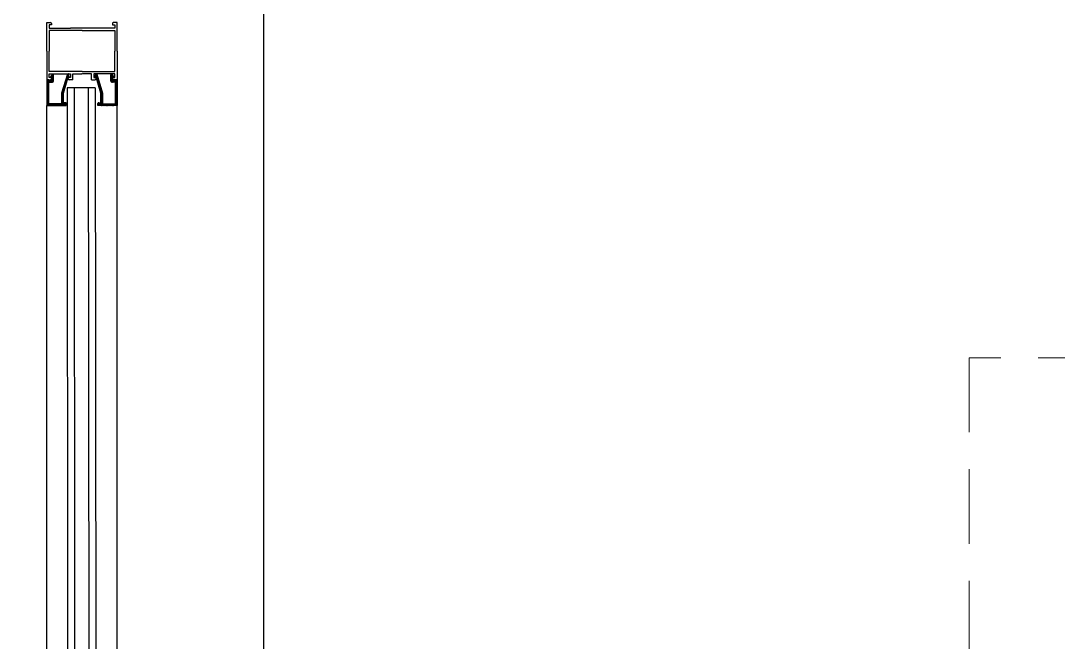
# Model space of a CAD drawing. Header units: millimetres. Extents: x 106699 to 122058, y 158555 to 162844.
# Drawn here: x 119455.1 to 119543.6, y 159955.3 to 160008.4 of the extents above; entities that cross this region are included whole.
import ezdxf

# ---------------------------------------------------------------- set-up
doc = ezdxf.new("R2010")
doc.units = ezdxf.units.MM
doc.linetypes.add('1+1 TİP C$0$1+1 TİP C$0$A BLOK 2+1 TİP A$0$A BLOK 2+1 TİP A$0$A Blok TİP-6 (2+1)$0$HIDDEN', pattern=[9.525, 6.35, -3.175])
for name, color, linetype in [('300_Z4_FCD_F03$0$0-LNS-VL8', 252, 'Continuous'), ('300_Z4_FCD_F03$0$3-EXT-PRF', 231, 'Continuous'), ('300_Z4_FCD_F03$0$3-OPN-GLS', 4, 'Continuous')]:
    doc.layers.add(name, color=color, linetype=linetype)
doc.layers.add('300_Z4_STR_F03$0$AUDIT_D_220920114151-103', color=251, linetype='Continuous', lineweight=5)
doc.layers.add('no3_kutu profil gorunus', color=8, linetype='Continuous', lineweight=0)
doc.layers.add('area', color=200, linetype='Continuous', plot=False)

# ---------------------------------------------------------------- blocks, each defined once
blk = doc.blocks.new('ÇEÇEVE')
at = {"layer": '300_Z4_FCD_F03$0$0-LNS-VL8'}
for p, q in [((104102.88, 177893.89), (104198.956, 177893.89)), ((104102.88, 177887.89), (104198.956, 177887.89))]:
    blk.add_line(p, q, dxfattribs=at)
at = {"layer": '300_Z4_FCD_F03$0$3-EXT-PRF'}
for p, q in [((104198.943, 177893.594), (104199.239, 177893.89)), ((104198.943, 177893.612), (104199.221, 177893.89)), ((104198.943, 177893.63), (104199.203, 177893.89)), ((104198.943, 177893.647), (104199.186, 177893.89)), ((104198.943, 177893.665), (104199.168, 177893.89)), ((104198.943, 177893.683), (104199.15, 177893.89)), ((104198.943, 177893.7), (104199.133, 177893.89)), ((104198.943, 177893.718), (104199.115, 177893.89)), ((104198.943, 177893.736), (104199.097, 177893.89)), ((104198.943, 177893.753), (104199.08, 177893.89)), ((104198.943, 177893.771), (104199.062, 177893.89)), ((104198.943, 177893.789), (104199.044, 177893.89)), ((104198.943, 177893.806), (104199.027, 177893.89)), ((104198.943, 177893.824), (104199.009, 177893.89)), ((104198.943, 177893.842), (104198.991, 177893.89)), ((104198.943, 177893.859), (104198.974, 177893.89)), ((104198.943, 177893.877), (104198.956, 177893.89)), ((104201.143, 177893.89), (104198.943, 177893.89)), ((104198.943, 177893.89), (104198.943, 177892.24)), ((104199.106, 177893.74), (104199.256, 177893.89)), ((104199.124, 177893.74), (104199.274, 177893.89)), ((104199.142, 177893.74), (104199.292, 177893.89)), ((104199.159, 177893.74), (104199.309, 177893.89)), ((104199.177, 177893.74), (104199.327, 177893.89)), ((104199.195, 177893.74), (104199.345, 177893.89)), ((104199.213, 177893.74), (104199.363, 177893.89)), ((104199.23, 177893.74), (104199.38, 177893.89)), ((104199.248, 177893.74), (104199.398, 177893.89)), ((104199.266, 177893.74), (104199.416, 177893.89)), ((104199.283, 177893.74), (104199.433, 177893.89)), ((104199.301, 177893.74), (104199.451, 177893.89)), ((104199.319, 177893.74), (104199.469, 177893.89)), ((104199.336, 177893.74), (104199.486, 177893.89)), ((104199.354, 177893.74), (104199.504, 177893.89)), ((104199.372, 177893.74), (104199.522, 177893.89)), ((104199.389, 177893.74), (104199.539, 177893.89)), ((104199.407, 177893.74), (104199.557, 177893.89)), ((104199.425, 177893.74), (104199.575, 177893.89)), ((104199.442, 177893.74), (104199.592, 177893.89)), ((104199.46, 177893.74), (104199.61, 177893.89)), ((104199.478, 177893.74), (104199.628, 177893.89)), ((104199.495, 177893.74), (104199.645, 177893.89)), ((104199.513, 177893.74), (104199.663, 177893.89)), ((104199.531, 177893.74), (104199.681, 177893.89)), ((104199.548, 177893.74), (104199.698, 177893.89)), ((104199.566, 177893.74), (104199.716, 177893.89)), ((104199.584, 177893.74), (104199.734, 177893.89)), ((104199.601, 177893.74), (104199.751, 177893.89)), ((104199.619, 177893.74), (104199.769, 177893.89)), ((104199.637, 177893.74), (104199.787, 177893.89)), ((104199.654, 177893.74), (104199.804, 177893.89)), ((104199.672, 177893.74), (104199.822, 177893.89)), ((104199.69, 177893.74), (104199.84, 177893.89)), ((104199.707, 177893.74), (104199.857, 177893.89)), ((104199.725, 177893.74), (104199.875, 177893.89)), ((104199.743, 177893.74), (104199.893, 177893.89)), ((104199.761, 177893.74), (104199.911, 177893.89)), ((104199.778, 177893.74), (104199.928, 177893.89)), ((104199.796, 177893.74), (104199.946, 177893.89)), ((104199.814, 177893.74), (104199.964, 177893.89)), ((104199.831, 177893.74), (104199.981, 177893.89)), ((104199.849, 177893.74), (104199.999, 177893.89)), ((104199.867, 177893.74), (104200.017, 177893.89)), ((104199.884, 177893.74), (104200.034, 177893.89)), ((104199.902, 177893.74), (104200.052, 177893.89)), ((104199.92, 177893.74), (104200.07, 177893.89)), ((104199.937, 177893.74), (104200.087, 177893.89)), ((104199.955, 177893.74), (104200.105, 177893.89)), ((104199.973, 177893.74), (104200.123, 177893.89)), ((104199.99, 177893.74), (104200.14, 177893.89)), ((104200.008, 177893.74), (104200.158, 177893.89)), ((104200.026, 177893.74), (104200.176, 177893.89)), ((104200.043, 177893.74), (104200.193, 177893.89)), ((104200.061, 177893.74), (104200.211, 177893.89)), ((104200.079, 177893.74), (104200.229, 177893.89)), ((104200.096, 177893.74), (104200.246, 177893.89)), ((104200.114, 177893.74), (104200.264, 177893.89)), ((104200.132, 177893.74), (104200.282, 177893.89)), ((104200.149, 177893.74), (104200.299, 177893.89)), ((104200.167, 177893.74), (104200.317, 177893.89)), ((104200.185, 177893.74), (104200.335, 177893.89)), ((104200.202, 177893.74), (104200.352, 177893.89)), ((104200.22, 177893.74), (104200.37, 177893.89)), ((104200.238, 177893.74), (104200.388, 177893.89)), ((104200.256, 177893.74), (104200.406, 177893.89)), ((104200.273, 177893.74), (104200.423, 177893.89)), ((104200.291, 177893.74), (104200.441, 177893.89)), ((104200.309, 177893.74), (104200.459, 177893.89)), ((104200.326, 177893.74), (104200.476, 177893.89)), ((104200.344, 177893.74), (104200.494, 177893.89)), ((104200.362, 177893.74), (104200.512, 177893.89)), ((104200.379, 177893.74), (104200.529, 177893.89)), ((104200.397, 177893.74), (104200.547, 177893.89)), ((104200.415, 177893.74), (104200.565, 177893.89)), ((104200.432, 177893.74), (104200.582, 177893.89)), ((104200.45, 177893.74), (104200.6, 177893.89)), ((104200.468, 177893.74), (104200.618, 177893.89)), ((104200.485, 177893.74), (104200.635, 177893.89)), ((104200.503, 177893.74), (104200.653, 177893.89)), ((104200.521, 177893.74), (104200.671, 177893.89)), ((104200.538, 177893.74), (104200.688, 177893.89)), ((104200.556, 177893.74), (104200.706, 177893.89)), ((104200.574, 177893.74), (104200.724, 177893.89)), ((104200.591, 177893.74), (104200.741, 177893.89)), ((104200.609, 177893.74), (104200.759, 177893.89)), ((104200.627, 177893.74), (104200.777, 177893.89)), ((104200.644, 177893.74), (104200.794, 177893.89)), ((104200.662, 177893.74), (104200.812, 177893.89)), ((104200.68, 177893.74), (104200.83, 177893.89)), ((104200.697, 177893.74), (104200.847, 177893.89)), ((104200.715, 177893.74), (104200.865, 177893.89)), ((104200.733, 177893.74), (104200.883, 177893.89)), ((104200.75, 177893.74), (104200.9, 177893.89)), ((104200.768, 177893.74), (104200.918, 177893.89)), ((104200.786, 177893.74), (104200.936, 177893.89)), ((104200.804, 177893.74), (104200.954, 177893.89)), ((104200.821, 177893.74), (104200.971, 177893.89)), ((104200.839, 177893.74), (104200.989, 177893.89)), ((104200.857, 177893.74), (104201.007, 177893.89)), ((104200.874, 177893.74), (104201.024, 177893.89)), ((104200.892, 177893.74), (104201.042, 177893.89)), ((104200.91, 177893.74), (104201.06, 177893.89)), ((104200.927, 177893.74), (104201.077, 177893.89)), ((104200.943, 177893.703), (104201.13, 177893.89)), ((104200.943, 177893.72), (104201.113, 177893.89)), ((104200.943, 177893.738), (104201.095, 177893.89)), ((104200.943, 177893.685), (104201.143, 177893.885)), ((104200.943, 177893.667), (104201.143, 177893.867)), ((104200.943, 177893.65), (104201.143, 177893.85)), ((104200.943, 177893.632), (104201.143, 177893.832)), ((104200.943, 177893.614), (104201.143, 177893.814)), ((104200.943, 177893.597), (104201.143, 177893.797)), ((104201.104, 177893.74), (104201.143, 177893.779)), ((104203.593, 177893.895), (104201.143, 177893.895)), ((104201.143, 177893.895), (104201.143, 177893.595)), ((104201.143, 177893.74), (104201.143, 177893.89)), ((104203.593, 177893.895), (104206.043, 177893.895)), ((104206.043, 177893.895), (104206.043, 177893.595)), ((104198.943, 177893.576), (104199.093, 177893.726)), ((104198.943, 177893.559), (104199.093, 177893.709)), ((104198.943, 177893.541), (104199.093, 177893.691)), ((104198.943, 177893.523), (104199.093, 177893.673)), ((104198.943, 177893.506), (104199.093, 177893.656)), ((104198.943, 177893.488), (104199.093, 177893.638)), ((104198.943, 177893.47), (104199.093, 177893.62)), ((104198.943, 177893.453), (104199.093, 177893.603)), ((104198.943, 177893.435), (104199.093, 177893.585)), ((104198.943, 177893.417), (104199.093, 177893.567)), ((104198.943, 177893.4), (104199.093, 177893.55)), ((104198.943, 177893.382), (104199.093, 177893.532)), ((104198.943, 177893.364), (104199.093, 177893.514)), ((104198.943, 177893.347), (104199.093, 177893.497)), ((104198.943, 177893.329), (104199.093, 177893.479)), ((104198.943, 177893.311), (104199.093, 177893.461)), ((104198.943, 177893.294), (104199.093, 177893.444)), ((104198.943, 177893.276), (104199.093, 177893.426)), ((104198.943, 177893.258), (104199.093, 177893.408)), ((104198.943, 177893.241), (104199.093, 177893.391)), ((104198.943, 177893.223), (104199.093, 177893.373)), ((104198.943, 177893.205), (104199.093, 177893.355)), ((104198.943, 177893.188), (104199.093, 177893.338)), ((104198.943, 177893.17), (104199.093, 177893.32)), ((104198.943, 177893.152), (104199.093, 177893.302)), ((104198.943, 177893.135), (104199.093, 177893.285)), ((104198.943, 177893.117), (104199.093, 177893.267)), ((104198.943, 177893.099), (104199.093, 177893.249)), ((104198.943, 177893.082), (104199.093, 177893.232)), ((104198.943, 177893.064), (104199.093, 177893.214)), ((104198.943, 177893.046), (104199.093, 177893.196)), ((104198.943, 177893.028), (104199.093, 177893.178)), ((104198.943, 177893.011), (104199.093, 177893.161)), ((104198.943, 177892.993), (104199.093, 177893.143)), ((104198.943, 177892.975), (104199.093, 177893.125)), ((104198.943, 177892.958), (104199.093, 177893.108)), ((104198.943, 177892.94), (104199.093, 177893.09)), ((104198.943, 177892.922), (104199.093, 177893.072)), ((104198.943, 177892.905), (104199.093, 177893.055)), ((104198.943, 177892.887), (104199.093, 177893.037)), ((104198.943, 177892.869), (104199.093, 177893.019)), ((104198.943, 177892.852), (104199.093, 177893.002)), ((104198.943, 177892.834), (104199.093, 177892.984)), ((104198.943, 177892.816), (104199.093, 177892.966)), ((104198.943, 177892.799), (104199.093, 177892.949)), ((104198.943, 177892.781), (104199.093, 177892.931)), ((104198.943, 177892.763), (104199.093, 177892.913)), ((104198.943, 177892.746), (104199.093, 177892.896)), ((104199.093, 177892.64), (104199.093, 177893.74)), ((104199.093, 177893.74), (104200.943, 177893.74)), ((104200.943, 177893.74), (104200.943, 177893.43)), ((104200.943, 177893.579), (104201.093, 177893.729)), ((104200.943, 177893.561), (104201.093, 177893.711)), ((104200.943, 177893.544), (104201.093, 177893.694)), ((104200.943, 177893.526), (104201.093, 177893.676)), ((104200.943, 177893.508), (104201.093, 177893.658)), ((104200.943, 177893.491), (104201.093, 177893.641)), ((104200.943, 177893.473), (104201.093, 177893.623)), ((104200.943, 177893.455), (104201.093, 177893.605)), ((104200.943, 177893.437), (104201.093, 177893.587)), ((104200.944, 177893.42), (104201.093, 177893.57)), ((104200.946, 177893.405), (104201.093, 177893.552)), ((104200.951, 177893.392), (104201.093, 177893.534)), ((104200.956, 177893.38), (104201.093, 177893.517)), ((104200.963, 177893.369), (104201.093, 177893.499)), ((104200.972, 177893.36), (104201.093, 177893.481)), ((104200.981, 177893.352), (104201.109, 177893.48)), ((104200.991, 177893.344), (104201.127, 177893.48)), ((104201.003, 177893.338), (104201.145, 177893.48)), ((104201.016, 177893.334), (104201.162, 177893.48)), ((104201.031, 177893.331), (104201.18, 177893.48)), ((104201.043, 177893.33), (104201.563, 177893.33)), ((104201.048, 177893.33), (104201.198, 177893.48)), ((104201.065, 177893.33), (104201.215, 177893.48)), ((104201.083, 177893.33), (104201.233, 177893.48)), ((104201.093, 177893.48), (104201.093, 177893.74)), ((104201.093, 177893.74), (104201.143, 177893.74)), ((104201.363, 177893.48), (104201.093, 177893.48)), ((104201.101, 177893.33), (104201.251, 177893.48)), ((104201.118, 177893.33), (104201.268, 177893.48)), ((104201.122, 177893.74), (104201.143, 177893.761)), ((104201.136, 177893.33), (104201.286, 177893.48)), ((104201.139, 177893.74), (104201.143, 177893.744)), ((104201.154, 177893.33), (104201.304, 177893.48)), ((104201.171, 177893.33), (104201.321, 177893.48)), ((104201.189, 177893.33), (104201.339, 177893.48)), ((104201.207, 177893.33), (104201.357, 177893.48)), ((104201.224, 177893.33), (104201.449, 177893.555)), ((104201.242, 177893.33), (104201.459, 177893.546)), ((104201.243, 177893.495), (104201.343, 177893.495)), ((104201.26, 177893.33), (104201.468, 177893.538)), ((104201.277, 177893.33), (104201.477, 177893.529)), ((104201.295, 177893.33), (104201.486, 177893.521)), ((104201.313, 177893.33), (104201.495, 177893.512)), ((104201.33, 177893.33), (104201.504, 177893.503)), ((104201.343, 177893.495), (104201.343, 177893.695)), ((104201.343, 177893.695), (104201.643, 177893.695)), ((104201.348, 177893.33), (104201.513, 177893.495)), ((104201.423, 177893.58), (104201.363, 177893.48)), ((104201.366, 177893.33), (104201.522, 177893.486)), ((104201.373, 177893.496), (104201.44, 177893.564)), ((104201.383, 177893.33), (104201.531, 177893.478)), ((104201.399, 177893.54), (104201.431, 177893.572)), ((104201.401, 177893.33), (104201.54, 177893.469)), ((104201.419, 177893.33), (104201.549, 177893.46)), ((104201.613, 177893.4), (104201.423, 177893.58)), ((104201.436, 177893.33), (104201.559, 177893.452)), ((104201.454, 177893.33), (104201.568, 177893.443)), ((104201.472, 177893.33), (104201.577, 177893.435)), ((104201.49, 177893.33), (104201.586, 177893.426)), ((104201.507, 177893.33), (104201.595, 177893.418)), ((104201.525, 177893.33), (104201.604, 177893.409)), ((104201.543, 177893.33), (104201.613, 177893.4)), ((104201.56, 177893.33), (104201.613, 177893.383)), ((104201.581, 177893.333), (104201.61, 177893.362)), ((104201.613, 177893.38), (104201.613, 177893.4)), ((104201.643, 177893.695), (104201.643, 177891.895)), ((104201.843, 177890.895), (104201.843, 177893.695)), ((104201.843, 177893.695), (104203.593, 177893.695)), ((104205.343, 177893.695), (104203.593, 177893.695)), ((104205.343, 177890.895), (104205.343, 177893.695)), ((104205.543, 177893.695), (104205.543, 177891.895)), ((104205.843, 177893.695), (104205.543, 177893.695)), ((104205.843, 177893.495), (104205.843, 177893.695)), ((104205.943, 177893.495), (104205.843, 177893.495)), ((104198.943, 177892.728), (104199.093, 177892.878)), ((104198.943, 177892.71), (104199.093, 177892.86)), ((104198.943, 177892.693), (104199.093, 177892.843)), ((104198.943, 177892.675), (104199.093, 177892.825)), ((104198.943, 177892.657), (104199.093, 177892.807)), ((104198.943, 177892.64), (104199.093, 177892.79)), ((104198.943, 177892.622), (104199.093, 177892.772)), ((104198.943, 177892.604), (104199.093, 177892.754)), ((104198.943, 177892.587), (104199.093, 177892.737)), ((104198.943, 177892.569), (104199.093, 177892.719)), ((104198.943, 177892.551), (104199.093, 177892.701)), ((104198.943, 177892.534), (104199.093, 177892.684)), ((104198.943, 177892.516), (104199.093, 177892.666)), ((104198.943, 177892.498), (104199.093, 177892.648)), ((104198.943, 177892.251), (104199.332, 177892.64)), ((104198.943, 177892.268), (104199.315, 177892.64)), ((104198.943, 177892.286), (104199.297, 177892.64)), ((104198.943, 177892.304), (104199.279, 177892.64)), ((104198.943, 177892.321), (104199.262, 177892.64)), ((104198.943, 177892.339), (104199.244, 177892.64)), ((104198.943, 177892.357), (104199.226, 177892.64)), ((104198.943, 177892.374), (104199.209, 177892.64)), ((104198.943, 177892.392), (104199.191, 177892.64)), ((104198.943, 177892.41), (104199.173, 177892.64)), ((104198.943, 177892.427), (104199.156, 177892.64)), ((104198.943, 177892.445), (104199.138, 177892.64)), ((104198.943, 177892.463), (104199.12, 177892.64)), ((104198.943, 177892.48), (104199.102, 177892.64)), ((104198.943, 177892.24), (104199.118, 177892.24)), ((104198.95, 177892.24), (104199.193, 177892.483)), ((104198.968, 177892.24), (104199.193, 177892.465)), ((104198.985, 177892.24), (104199.193, 177892.448)), ((104199.003, 177892.24), (104199.193, 177892.43)), ((104199.021, 177892.24), (104199.193, 177892.412)), ((104199.038, 177892.24), (104199.193, 177892.395)), ((104199.056, 177892.24), (104199.193, 177892.377)), ((104199.074, 177892.24), (104199.193, 177892.359)), ((104199.091, 177892.24), (104199.193, 177892.342)), ((104199.893, 177892.64), (104199.093, 177892.64)), ((104199.109, 177892.24), (104199.193, 177892.324)), ((104199.127, 177892.24), (104199.193, 177892.306)), ((104199.153, 177892.248), (104199.184, 177892.28)), ((104199.193, 177892.315), (104199.193, 177892.49)), ((104199.193, 177892.49), (104199.993, 177892.49)), ((104199.2, 177892.49), (104199.35, 177892.64)), ((104199.218, 177892.49), (104199.368, 177892.64)), ((104199.235, 177892.49), (104199.385, 177892.64)), ((104199.253, 177892.49), (104199.403, 177892.64)), ((104199.271, 177892.49), (104199.421, 177892.64)), ((104199.288, 177892.49), (104199.438, 177892.64)), ((104199.306, 177892.49), (104199.456, 177892.64)), ((104199.324, 177892.49), (104199.474, 177892.64)), ((104199.341, 177892.49), (104199.491, 177892.64)), ((104199.359, 177892.49), (104199.509, 177892.64)), ((104199.377, 177892.49), (104199.527, 177892.64)), ((104199.394, 177892.49), (104199.544, 177892.64)), ((104199.412, 177892.49), (104199.562, 177892.64)), ((104199.43, 177892.49), (104199.58, 177892.64)), ((104199.447, 177892.49), (104199.597, 177892.64)), ((104199.465, 177892.49), (104199.615, 177892.64)), ((104199.483, 177892.49), (104199.633, 177892.64)), ((104199.5, 177892.49), (104199.65, 177892.64)), ((104199.518, 177892.49), (104199.668, 177892.64)), ((104199.536, 177892.49), (104199.686, 177892.64)), ((104199.554, 177892.49), (104199.704, 177892.64)), ((104199.571, 177892.49), (104199.721, 177892.64)), ((104199.589, 177892.49), (104199.739, 177892.64)), ((104199.607, 177892.49), (104199.757, 177892.64)), ((104199.624, 177892.49), (104199.774, 177892.64)), ((104199.642, 177892.49), (104199.792, 177892.64)), ((104199.66, 177892.49), (104199.81, 177892.64)), ((104199.677, 177892.49), (104199.827, 177892.64)), ((104199.695, 177892.49), (104199.845, 177892.64)), ((104199.713, 177892.49), (104199.863, 177892.64)), ((104199.73, 177892.49), (104199.88, 177892.64)), ((104199.748, 177892.49), (104199.898, 177892.64)), ((104199.766, 177892.49), (104199.916, 177892.64)), ((104199.783, 177892.49), (104199.933, 177892.64)), ((104199.801, 177892.49), (104199.951, 177892.64)), ((104199.819, 177892.49), (104199.969, 177892.64)), ((104199.836, 177892.49), (104199.986, 177892.64)), ((104199.854, 177892.49), (104200.001, 177892.637)), ((104199.872, 177892.49), (104200.015, 177892.633)), ((104199.889, 177892.49), (104200.028, 177892.629)), ((104199.993, 177892.64), (104199.893, 177892.64)), ((104199.907, 177892.49), (104200.042, 177892.625)), ((104199.925, 177892.49), (104200.055, 177892.62)), ((104199.942, 177892.49), (104200.069, 177892.616)), ((104199.96, 177892.49), (104200.082, 177892.612)), ((104199.978, 177892.49), (104200.096, 177892.608)), ((104201.613, 177892.131), (104199.993, 177892.64)), ((104199.993, 177892.49), (104201.363, 177892.09)), ((104199.995, 177892.489), (104200.109, 177892.603)), ((104200.009, 177892.485), (104200.122, 177892.599)), ((104200.022, 177892.481), (104200.136, 177892.595)), ((104200.036, 177892.477), (104200.149, 177892.591)), ((104200.05, 177892.473), (104200.163, 177892.587)), ((104200.063, 177892.469), (104200.176, 177892.582)), ((104200.077, 177892.465), (104200.19, 177892.578)), ((104200.091, 177892.461), (104200.203, 177892.574)), ((104200.104, 177892.457), (104200.217, 177892.57)), ((104200.118, 177892.453), (104200.23, 177892.565)), ((104200.132, 177892.449), (104200.244, 177892.561)), ((104200.145, 177892.445), (104200.257, 177892.557)), ((104200.159, 177892.441), (104200.27, 177892.553)), ((104200.173, 177892.437), (104200.284, 177892.549)), ((104200.186, 177892.433), (104200.297, 177892.544)), ((104200.2, 177892.429), (104200.311, 177892.54)), ((104200.214, 177892.425), (104200.324, 177892.536)), ((104200.228, 177892.421), (104200.338, 177892.532)), ((104200.241, 177892.417), (104200.351, 177892.527)), ((104200.255, 177892.413), (104200.365, 177892.523)), ((104200.269, 177892.409), (104200.378, 177892.519)), ((104200.282, 177892.405), (104200.392, 177892.515)), ((104200.296, 177892.401), (104200.405, 177892.51)), ((104200.31, 177892.397), (104200.418, 177892.506)), ((104200.323, 177892.393), (104200.432, 177892.502)), ((104200.337, 177892.389), (104200.445, 177892.498)), ((104200.351, 177892.385), (104200.459, 177892.494)), ((104200.364, 177892.381), (104200.472, 177892.489)), ((104200.378, 177892.377), (104200.486, 177892.485)), ((104200.392, 177892.373), (104200.499, 177892.481)), ((104200.405, 177892.369), (104200.513, 177892.477)), ((104200.419, 177892.365), (104200.526, 177892.472)), ((104200.433, 177892.361), (104200.54, 177892.468)), ((104200.446, 177892.357), (104200.553, 177892.464)), ((104200.46, 177892.353), (104200.566, 177892.46)), ((104200.474, 177892.349), (104200.58, 177892.456)), ((104200.487, 177892.345), (104200.593, 177892.451)), ((104200.501, 177892.341), (104200.607, 177892.447)), ((104200.515, 177892.338), (104200.62, 177892.443)), ((104200.529, 177892.334), (104200.634, 177892.439)), ((104200.542, 177892.33), (104200.647, 177892.434)), ((104200.556, 177892.326), (104200.661, 177892.43)), ((104200.57, 177892.322), (104200.674, 177892.426)), ((104200.583, 177892.318), (104200.688, 177892.422)), ((104200.597, 177892.314), (104200.701, 177892.418)), ((104200.611, 177892.31), (104200.714, 177892.413)), ((104200.624, 177892.306), (104200.728, 177892.409)), ((104200.638, 177892.302), (104200.741, 177892.405)), ((104200.652, 177892.298), (104200.755, 177892.401)), ((104200.665, 177892.294), (104200.768, 177892.396)), ((104200.679, 177892.29), (104200.782, 177892.392)), ((104200.693, 177892.286), (104200.795, 177892.388)), ((104200.706, 177892.282), (104200.809, 177892.384)), ((104200.72, 177892.278), (104200.822, 177892.38)), ((104200.734, 177892.274), (104200.836, 177892.375)), ((104200.747, 177892.27), (104200.849, 177892.371)), ((104200.761, 177892.266), (104200.862, 177892.367)), ((104200.775, 177892.262), (104200.876, 177892.363)), ((104200.789, 177892.258), (104200.889, 177892.358)), ((104200.802, 177892.254), (104200.903, 177892.354)), ((104200.816, 177892.25), (104200.916, 177892.35)), ((104200.83, 177892.246), (104200.93, 177892.346)), ((104200.843, 177892.242), (104200.943, 177892.341)), ((104200.857, 177892.238), (104200.957, 177892.337)), ((104200.871, 177892.234), (104200.97, 177892.333)), ((104200.884, 177892.23), (104200.983, 177892.329)), ((104200.898, 177892.226), (104200.997, 177892.325)), ((104200.912, 177892.222), (104201.01, 177892.32)), ((104200.925, 177892.218), (104201.024, 177892.316)), ((104200.939, 177892.214), (104201.037, 177892.312)), ((104200.953, 177892.21), (104201.051, 177892.308)), ((104200.966, 177892.206), (104201.064, 177892.303)), ((104200.98, 177892.202), (104201.078, 177892.299)), ((104200.994, 177892.198), (104201.091, 177892.295)), ((104201.007, 177892.194), (104201.105, 177892.291)), ((104201.021, 177892.19), (104201.118, 177892.287)), ((104201.035, 177892.186), (104201.131, 177892.282)), ((104201.048, 177892.182), (104201.145, 177892.278)), ((104201.062, 177892.178), (104201.158, 177892.274)), ((104201.076, 177892.174), (104201.172, 177892.27)), ((104201.09, 177892.17), (104201.185, 177892.265)), ((104201.103, 177892.166), (104201.199, 177892.261)), ((104201.117, 177892.162), (104201.212, 177892.257)), ((104201.131, 177892.158), (104201.226, 177892.253)), ((104201.144, 177892.154), (104201.239, 177892.249)), ((104201.158, 177892.15), (104201.253, 177892.244)), ((104201.172, 177892.146), (104201.266, 177892.24)), ((104201.185, 177892.142), (104201.279, 177892.236)), ((104201.199, 177892.138), (104201.293, 177892.232)), ((104201.213, 177892.134), (104201.306, 177892.227)), ((104201.226, 177892.13), (104201.32, 177892.223)), ((104201.24, 177892.126), (104201.333, 177892.219)), ((104201.243, 177892.095), (104201.343, 177892.095)), ((104201.254, 177892.122), (104201.347, 177892.215)), ((104201.267, 177892.118), (104201.36, 177892.211)), ((104201.281, 177892.114), (104201.374, 177892.206)), ((104201.295, 177892.11), (104201.387, 177892.202)), ((104201.308, 177892.106), (104201.401, 177892.198)), ((104201.322, 177892.102), (104201.414, 177892.194)), ((104201.336, 177892.098), (104201.427, 177892.189)), ((104201.343, 177891.895), (104201.343, 177892.095)), ((104201.35, 177892.094), (104201.441, 177892.185)), ((104201.363, 177892.09), (104201.454, 177892.181)), ((104201.363, 177892.072), (104201.468, 177892.177)), ((104201.363, 177892.054), (104201.481, 177892.173)), ((104201.363, 177892.037), (104201.495, 177892.168)), ((104201.363, 177892.019), (104201.508, 177892.164)), ((104201.363, 177892.001), (104201.522, 177892.16)), ((104201.363, 177892.09), (104201.363, 177891.99)), ((104201.363, 177891.99), (104201.643, 177892.051)), ((104201.371, 177891.992), (104201.535, 177892.156)), ((104201.394, 177891.996), (104201.549, 177892.151)), ((104201.416, 177892.001), (104201.562, 177892.147)), ((104201.439, 177892.006), (104201.575, 177892.143)), ((104201.461, 177892.011), (104201.589, 177892.139)), ((104201.484, 177892.016), (104201.602, 177892.134)), ((104201.507, 177892.021), (104201.615, 177892.13)), ((104201.529, 177892.026), (104201.626, 177892.123)), ((104201.552, 177892.031), (104201.634, 177892.114)), ((104201.574, 177892.036), (104201.64, 177892.102)), ((104201.597, 177892.041), (104201.643, 177892.087)), ((104201.619, 177892.046), (104201.643, 177892.069)), ((104201.642, 177892.05), (104201.643, 177892.052)), ((104201.643, 177892.051), (104201.643, 177892.085)), ((104201.143, 177891.695), (104201.143, 177891.995)), ((104201.143, 177891.695), (104201.643, 177891.695)), ((104201.643, 177891.895), (104201.343, 177891.895)), ((104201.643, 177891.695), (104201.643, 177890.925)), ((104205.543, 177888.095), (104205.543, 177891.895)), ((104201.643, 177890.925), (104201.673, 177890.895)), ((104201.643, 177890.865), (104201.673, 177890.895)), ((104201.643, 177890.095), (104201.643, 177890.865)), ((104201.843, 177890.895), (104201.843, 177888.095)), ((104205.343, 177890.895), (104205.343, 177888.095)), ((104198.943, 177887.89), (104198.943, 177889.54)), ((104198.943, 177889.54), (104199.118, 177889.54)), ((104198.943, 177889.529), (104199.332, 177889.14)), ((104198.943, 177889.511), (104199.315, 177889.14)), ((104198.943, 177889.494), (104199.297, 177889.14)), ((104198.943, 177889.476), (104199.279, 177889.14)), ((104198.943, 177889.458), (104199.262, 177889.14)), ((104198.943, 177889.441), (104199.244, 177889.14)), ((104198.943, 177889.423), (104199.226, 177889.14)), ((104198.943, 177889.405), (104199.209, 177889.14)), ((104198.943, 177889.388), (104199.191, 177889.14)), ((104198.943, 177889.37), (104199.173, 177889.14)), ((104198.943, 177889.352), (104199.156, 177889.14)), ((104198.95, 177889.54), (104199.193, 177889.297)), ((104198.968, 177889.54), (104199.193, 177889.314)), ((104198.985, 177889.54), (104199.193, 177889.332)), ((104199.003, 177889.54), (104199.193, 177889.35)), ((104199.021, 177889.54), (104199.193, 177889.367)), ((104199.038, 177889.54), (104199.193, 177889.385)), ((104199.056, 177889.54), (104199.193, 177889.403)), ((104199.074, 177889.54), (104199.193, 177889.42)), ((104199.091, 177889.54), (104199.193, 177889.438)), ((104199.109, 177889.54), (104199.193, 177889.456)), ((104199.127, 177889.539), (104199.193, 177889.474)), ((104199.153, 177889.531), (104199.184, 177889.5)), ((104199.193, 177889.465), (104199.193, 177889.29)), ((104199.993, 177889.29), (104201.363, 177889.69)), ((104201.613, 177889.649), (104199.993, 177889.14)), ((104200.173, 177889.342), (104200.284, 177889.231)), ((104200.186, 177889.346), (104200.297, 177889.235)), ((104200.2, 177889.35), (104200.311, 177889.24)), ((104200.214, 177889.354), (104200.324, 177889.244)), ((104200.228, 177889.358), (104200.338, 177889.248)), ((104200.241, 177889.362), (104200.351, 177889.252)), ((104200.255, 177889.366), (104200.365, 177889.257)), ((104200.269, 177889.37), (104200.378, 177889.261)), ((104200.282, 177889.374), (104200.392, 177889.265)), ((104200.296, 177889.378), (104200.405, 177889.269)), ((104200.31, 177889.382), (104200.418, 177889.273)), ((104200.323, 177889.386), (104200.432, 177889.278)), ((104200.337, 177889.39), (104200.445, 177889.282)), ((104200.351, 177889.394), (104200.459, 177889.286)), ((104200.364, 177889.398), (104200.472, 177889.29)), ((104200.378, 177889.402), (104200.486, 177889.295)), ((104200.392, 177889.406), (104200.499, 177889.299)), ((104200.405, 177889.41), (104200.513, 177889.303)), ((104200.419, 177889.414), (104200.526, 177889.307)), ((104200.433, 177889.418), (104200.54, 177889.311)), ((104200.446, 177889.422), (104200.553, 177889.316)), ((104200.46, 177889.426), (104200.566, 177889.32)), ((104200.474, 177889.43), (104200.58, 177889.324)), ((104200.487, 177889.434), (104200.593, 177889.328)), ((104200.501, 177889.438), (104200.607, 177889.333)), ((104200.515, 177889.442), (104200.62, 177889.337)), ((104200.529, 177889.446), (104200.634, 177889.341)), ((104200.542, 177889.45), (104200.647, 177889.345)), ((104200.556, 177889.454), (104200.661, 177889.349)), ((104200.57, 177889.458), (104200.674, 177889.354)), ((104200.583, 177889.462), (104200.688, 177889.358)), ((104200.597, 177889.466), (104200.701, 177889.362)), ((104200.611, 177889.47), (104200.714, 177889.366)), ((104200.624, 177889.474), (104200.728, 177889.371)), ((104200.638, 177889.478), (104200.741, 177889.375)), ((104200.652, 177889.482), (104200.755, 177889.379)), ((104200.665, 177889.486), (104200.768, 177889.383)), ((104200.679, 177889.49), (104200.782, 177889.387)), ((104200.693, 177889.494), (104200.795, 177889.392)), ((104200.706, 177889.498), (104200.809, 177889.396)), ((104200.72, 177889.502), (104200.822, 177889.4)), ((104200.734, 177889.506), (104200.836, 177889.404)), ((104200.747, 177889.51), (104200.849, 177889.409)), ((104200.761, 177889.514), (104200.862, 177889.413)), ((104200.775, 177889.518), (104200.876, 177889.417)), ((104200.789, 177889.522), (104200.889, 177889.421)), ((104200.802, 177889.526), (104200.903, 177889.426)), ((104200.816, 177889.53), (104200.916, 177889.43)), ((104200.83, 177889.534), (104200.93, 177889.434)), ((104200.843, 177889.538), (104200.943, 177889.438)), ((104200.857, 177889.542), (104200.957, 177889.442)), ((104200.871, 177889.546), (104200.97, 177889.447)), ((104200.884, 177889.55), (104200.983, 177889.451)), ((104200.898, 177889.554), (104200.997, 177889.455)), ((104200.912, 177889.558), (104201.01, 177889.459)), ((104200.925, 177889.562), (104201.024, 177889.464)), ((104200.939, 177889.566), (104201.037, 177889.468)), ((104200.953, 177889.57), (104201.051, 177889.472)), ((104200.966, 177889.574), (104201.064, 177889.476)), ((104200.98, 177889.578), (104201.078, 177889.48)), ((104200.994, 177889.582), (104201.091, 177889.485)), ((104201.007, 177889.586), (104201.105, 177889.489)), ((104201.021, 177889.59), (104201.118, 177889.493)), ((104201.035, 177889.594), (104201.131, 177889.497)), ((104201.048, 177889.598), (104201.145, 177889.502)), ((104201.062, 177889.602), (104201.158, 177889.506)), ((104201.076, 177889.606), (104201.172, 177889.51)), ((104201.09, 177889.61), (104201.185, 177889.514)), ((104201.103, 177889.614), (104201.199, 177889.518)), ((104201.117, 177889.618), (104201.212, 177889.523)), ((104201.131, 177889.622), (104201.226, 177889.527)), ((104201.143, 177890.095), (104201.143, 177889.795)), ((104201.143, 177890.095), (104201.643, 177890.095)), ((104201.144, 177889.626), (104201.239, 177889.531)), ((104201.158, 177889.63), (104201.253, 177889.535)), ((104201.172, 177889.634), (104201.266, 177889.54)), ((104201.185, 177889.638), (104201.279, 177889.544)), ((104201.199, 177889.642), (104201.293, 177889.548)), ((104201.213, 177889.646), (104201.306, 177889.552)), ((104201.226, 177889.65), (104201.32, 177889.556)), ((104201.24, 177889.654), (104201.333, 177889.561)), ((104201.243, 177889.695), (104201.343, 177889.695)), ((104201.254, 177889.658), (104201.347, 177889.565)), ((104201.267, 177889.662), (104201.36, 177889.569)), ((104201.281, 177889.666), (104201.374, 177889.573)), ((104201.295, 177889.67), (104201.387, 177889.578)), ((104201.308, 177889.674), (104201.401, 177889.582)), ((104201.322, 177889.678), (104201.414, 177889.586)), ((104201.336, 177889.682), (104201.427, 177889.59)), ((104201.343, 177889.895), (104201.343, 177889.695)), ((104201.643, 177889.895), (104201.343, 177889.895)), ((104201.35, 177889.686), (104201.441, 177889.594)), ((104201.363, 177889.69), (104201.363, 177889.79)), ((104201.363, 177889.79), (104201.643, 177889.729)), ((104201.363, 177889.778), (104201.522, 177889.62)), ((104201.363, 177889.761), (104201.508, 177889.616)), ((104201.363, 177889.743), (104201.495, 177889.611)), ((104201.363, 177889.725), (104201.481, 177889.607)), ((104201.363, 177889.708), (104201.468, 177889.603)), ((104201.363, 177889.69), (104201.454, 177889.599)), ((104201.371, 177889.788), (104201.535, 177889.624)), ((104201.394, 177889.783), (104201.549, 177889.628)), ((104201.416, 177889.778), (104201.562, 177889.633)), ((104201.439, 177889.773), (104201.575, 177889.637)), ((104201.461, 177889.768), (104201.589, 177889.641)), ((104201.484, 177889.764), (104201.602, 177889.645)), ((104201.507, 177889.759), (104201.615, 177889.65)), ((104201.529, 177889.754), (104201.626, 177889.657)), ((104201.552, 177889.749), (104201.634, 177889.666)), ((104201.574, 177889.744), (104201.64, 177889.678)), ((104201.597, 177889.739), (104201.643, 177889.693)), ((104201.619, 177889.734), (104201.643, 177889.71)), ((104201.642, 177889.729), (104201.643, 177889.728)), ((104201.643, 177888.095), (104201.643, 177889.895)), ((104201.643, 177889.729), (104201.643, 177889.694)), ((104198.943, 177889.335), (104199.138, 177889.14)), ((104198.943, 177889.317), (104199.12, 177889.14)), ((104198.943, 177889.299), (104199.102, 177889.14)), ((104198.943, 177889.282), (104199.093, 177889.132)), ((104198.943, 177889.264), (104199.093, 177889.114)), ((104198.943, 177889.246), (104199.093, 177889.096)), ((104198.943, 177889.228), (104199.093, 177889.078)), ((104198.943, 177889.211), (104199.093, 177889.061)), ((104198.943, 177889.193), (104199.093, 177889.043)), ((104198.943, 177889.175), (104199.093, 177889.025)), ((104198.943, 177889.158), (104199.093, 177889.008)), ((104198.943, 177889.14), (104199.093, 177888.99)), ((104198.943, 177889.122), (104199.093, 177888.972)), ((104198.943, 177889.105), (104199.093, 177888.955)), ((104198.943, 177889.087), (104199.093, 177888.937)), ((104198.943, 177889.069), (104199.093, 177888.919)), ((104198.943, 177889.052), (104199.093, 177888.902)), ((104198.943, 177889.034), (104199.093, 177888.884)), ((104198.943, 177889.016), (104199.093, 177888.866)), ((104198.943, 177888.999), (104199.093, 177888.849)), ((104198.943, 177888.981), (104199.093, 177888.831)), ((104198.943, 177888.963), (104199.093, 177888.813)), ((104198.943, 177888.946), (104199.093, 177888.796)), ((104198.943, 177888.928), (104199.093, 177888.778)), ((104198.943, 177888.91), (104199.093, 177888.76)), ((104198.943, 177888.893), (104199.093, 177888.743)), ((104198.943, 177888.875), (104199.093, 177888.725)), ((104198.943, 177888.857), (104199.093, 177888.707)), ((104198.943, 177888.84), (104199.093, 177888.69)), ((104198.943, 177888.822), (104199.093, 177888.672)), ((104198.943, 177888.804), (104199.093, 177888.654)), ((104198.943, 177888.787), (104199.093, 177888.637)), ((104198.943, 177888.769), (104199.093, 177888.619)), ((104198.943, 177888.751), (104199.093, 177888.601)), ((104198.943, 177888.734), (104199.093, 177888.584)), ((104198.943, 177888.716), (104199.093, 177888.566)), ((104198.943, 177888.698), (104199.093, 177888.548)), ((104198.943, 177888.68), (104199.093, 177888.53)), ((104198.943, 177888.663), (104199.093, 177888.513)), ((104198.943, 177888.645), (104199.093, 177888.495)), ((104198.943, 177888.627), (104199.093, 177888.477)), ((104198.943, 177888.61), (104199.093, 177888.46)), ((104198.943, 177888.592), (104199.093, 177888.442)), ((104198.943, 177888.574), (104199.093, 177888.424)), ((104198.943, 177888.557), (104199.093, 177888.407)), ((104198.943, 177888.539), (104199.093, 177888.389)), ((104198.943, 177888.521), (104199.093, 177888.371)), ((104198.943, 177888.504), (104199.093, 177888.354)), ((104198.943, 177888.486), (104199.093, 177888.336)), ((104198.943, 177888.468), (104199.093, 177888.318)), ((104199.893, 177889.14), (104199.093, 177889.14)), ((104199.093, 177889.14), (104199.093, 177888.04)), ((104199.193, 177889.29), (104199.993, 177889.29)), ((104199.2, 177889.29), (104199.35, 177889.14)), ((104199.218, 177889.29), (104199.368, 177889.14)), ((104199.235, 177889.29), (104199.385, 177889.14)), ((104199.253, 177889.29), (104199.403, 177889.14)), ((104199.271, 177889.29), (104199.421, 177889.14)), ((104199.288, 177889.29), (104199.438, 177889.14)), ((104199.306, 177889.29), (104199.456, 177889.14)), ((104199.324, 177889.29), (104199.474, 177889.14)), ((104199.341, 177889.29), (104199.491, 177889.14)), ((104199.359, 177889.29), (104199.509, 177889.14)), ((104199.377, 177889.29), (104199.527, 177889.14)), ((104199.394, 177889.29), (104199.544, 177889.14)), ((104199.412, 177889.29), (104199.562, 177889.14)), ((104199.43, 177889.29), (104199.58, 177889.14)), ((104199.447, 177889.29), (104199.597, 177889.14)), ((104199.465, 177889.29), (104199.615, 177889.14)), ((104199.483, 177889.29), (104199.633, 177889.14)), ((104199.5, 177889.29), (104199.65, 177889.14)), ((104199.518, 177889.29), (104199.668, 177889.14)), ((104199.536, 177889.29), (104199.686, 177889.14)), ((104199.554, 177889.29), (104199.704, 177889.14)), ((104199.571, 177889.29), (104199.721, 177889.14)), ((104199.589, 177889.29), (104199.739, 177889.14)), ((104199.607, 177889.29), (104199.757, 177889.14)), ((104199.624, 177889.29), (104199.774, 177889.14)), ((104199.642, 177889.29), (104199.792, 177889.14)), ((104199.66, 177889.29), (104199.81, 177889.14)), ((104199.677, 177889.29), (104199.827, 177889.14)), ((104199.695, 177889.29), (104199.845, 177889.14)), ((104199.713, 177889.29), (104199.863, 177889.14)), ((104199.73, 177889.29), (104199.88, 177889.14)), ((104199.748, 177889.29), (104199.898, 177889.14)), ((104199.766, 177889.29), (104199.916, 177889.14)), ((104199.783, 177889.29), (104199.933, 177889.14)), ((104199.801, 177889.29), (104199.951, 177889.14)), ((104199.819, 177889.29), (104199.969, 177889.14)), ((104199.836, 177889.29), (104199.986, 177889.14)), ((104199.854, 177889.29), (104200.001, 177889.142)), ((104199.872, 177889.29), (104200.015, 177889.147)), ((104199.889, 177889.29), (104200.028, 177889.151)), ((104199.993, 177889.14), (104199.893, 177889.14)), ((104199.907, 177889.29), (104200.042, 177889.155)), ((104199.925, 177889.29), (104200.055, 177889.159)), ((104199.942, 177889.29), (104200.069, 177889.164)), ((104199.96, 177889.29), (104200.082, 177889.168)), ((104199.978, 177889.29), (104200.096, 177889.172)), ((104199.995, 177889.29), (104200.109, 177889.176)), ((104200.009, 177889.294), (104200.122, 177889.18)), ((104200.022, 177889.298), (104200.136, 177889.185)), ((104200.036, 177889.302), (104200.149, 177889.189)), ((104200.05, 177889.306), (104200.163, 177889.193)), ((104200.063, 177889.31), (104200.176, 177889.197)), ((104200.077, 177889.314), (104200.19, 177889.202)), ((104200.091, 177889.318), (104200.203, 177889.206)), ((104200.104, 177889.322), (104200.217, 177889.21)), ((104200.118, 177889.326), (104200.23, 177889.214)), ((104200.132, 177889.33), (104200.244, 177889.218)), ((104200.145, 177889.334), (104200.257, 177889.223)), ((104200.159, 177889.338), (104200.27, 177889.227)), ((104198.943, 177888.451), (104199.093, 177888.301)), ((104198.943, 177888.433), (104199.093, 177888.283)), ((104198.943, 177888.415), (104199.093, 177888.265)), ((104198.943, 177888.398), (104199.093, 177888.248)), ((104198.943, 177888.38), (104199.093, 177888.23)), ((104198.943, 177888.362), (104199.093, 177888.212)), ((104198.943, 177888.345), (104199.093, 177888.195)), ((104198.943, 177888.327), (104199.093, 177888.177)), ((104198.943, 177888.309), (104199.093, 177888.159)), ((104198.943, 177888.292), (104199.093, 177888.142)), ((104198.943, 177888.274), (104199.093, 177888.124)), ((104198.943, 177888.256), (104199.093, 177888.106)), ((104198.943, 177888.239), (104199.093, 177888.089)), ((104198.943, 177888.221), (104199.093, 177888.071)), ((104198.943, 177888.203), (104199.093, 177888.053)), ((104198.943, 177888.186), (104199.239, 177887.89)), ((104198.943, 177888.168), (104199.221, 177887.89)), ((104198.943, 177888.15), (104199.203, 177887.89)), ((104198.943, 177888.132), (104199.186, 177887.89)), ((104198.943, 177888.115), (104199.168, 177887.89)), ((104198.943, 177888.097), (104199.15, 177887.89)), ((104198.943, 177888.079), (104199.133, 177887.89)), ((104198.943, 177888.062), (104199.115, 177887.89)), ((104198.943, 177888.044), (104199.097, 177887.89)), ((104198.943, 177888.026), (104199.08, 177887.89)), ((104198.943, 177888.009), (104199.062, 177887.89)), ((104198.943, 177887.991), (104199.044, 177887.89)), ((104198.943, 177887.973), (104199.027, 177887.89)), ((104198.943, 177887.956), (104199.009, 177887.89)), ((104198.943, 177887.938), (104198.991, 177887.89)), ((104198.943, 177887.92), (104198.974, 177887.89)), ((104198.943, 177887.903), (104198.956, 177887.89)), ((104201.143, 177887.89), (104198.943, 177887.89)), ((104199.093, 177888.04), (104200.943, 177888.04)), ((104199.106, 177888.04), (104199.256, 177887.89)), ((104199.124, 177888.04), (104199.274, 177887.89)), ((104199.142, 177888.04), (104199.292, 177887.89)), ((104199.159, 177888.04), (104199.309, 177887.89)), ((104199.177, 177888.04), (104199.327, 177887.89)), ((104199.195, 177888.04), (104199.345, 177887.89)), ((104199.213, 177888.04), (104199.363, 177887.89)), ((104199.23, 177888.04), (104199.38, 177887.89)), ((104199.248, 177888.04), (104199.398, 177887.89)), ((104199.266, 177888.04), (104199.416, 177887.89)), ((104199.283, 177888.04), (104199.433, 177887.89)), ((104199.301, 177888.04), (104199.451, 177887.89)), ((104199.319, 177888.04), (104199.469, 177887.89)), ((104199.336, 177888.04), (104199.486, 177887.89)), ((104199.354, 177888.04), (104199.504, 177887.89)), ((104199.372, 177888.04), (104199.522, 177887.89)), ((104199.389, 177888.04), (104199.539, 177887.89)), ((104199.407, 177888.04), (104199.557, 177887.89)), ((104199.425, 177888.04), (104199.575, 177887.89)), ((104199.442, 177888.04), (104199.592, 177887.89)), ((104199.46, 177888.04), (104199.61, 177887.89)), ((104199.478, 177888.04), (104199.628, 177887.89)), ((104199.495, 177888.04), (104199.645, 177887.89)), ((104199.513, 177888.04), (104199.663, 177887.89)), ((104199.531, 177888.04), (104199.681, 177887.89)), ((104199.548, 177888.04), (104199.698, 177887.89)), ((104199.566, 177888.04), (104199.716, 177887.89)), ((104199.584, 177888.04), (104199.734, 177887.89)), ((104199.601, 177888.04), (104199.751, 177887.89)), ((104199.619, 177888.04), (104199.769, 177887.89)), ((104199.637, 177888.04), (104199.787, 177887.89)), ((104199.654, 177888.04), (104199.804, 177887.89)), ((104199.672, 177888.04), (104199.822, 177887.89)), ((104199.69, 177888.04), (104199.84, 177887.89)), ((104199.707, 177888.04), (104199.857, 177887.89)), ((104199.725, 177888.04), (104199.875, 177887.89)), ((104199.743, 177888.04), (104199.893, 177887.89)), ((104199.761, 177888.04), (104199.911, 177887.89)), ((104199.778, 177888.04), (104199.928, 177887.89)), ((104199.796, 177888.04), (104199.946, 177887.89)), ((104199.814, 177888.04), (104199.964, 177887.89)), ((104199.831, 177888.04), (104199.981, 177887.89)), ((104199.849, 177888.04), (104199.999, 177887.89)), ((104199.867, 177888.04), (104200.017, 177887.89)), ((104199.884, 177888.04), (104200.034, 177887.89)), ((104199.902, 177888.04), (104200.052, 177887.89)), ((104199.92, 177888.04), (104200.07, 177887.89)), ((104199.937, 177888.04), (104200.087, 177887.89)), ((104199.955, 177888.04), (104200.105, 177887.89)), ((104199.973, 177888.04), (104200.123, 177887.89)), ((104199.99, 177888.04), (104200.14, 177887.89)), ((104200.008, 177888.04), (104200.158, 177887.89)), ((104200.026, 177888.04), (104200.176, 177887.89)), ((104200.043, 177888.04), (104200.193, 177887.89)), ((104200.061, 177888.04), (104200.211, 177887.89)), ((104200.079, 177888.04), (104200.229, 177887.89)), ((104200.096, 177888.04), (104200.246, 177887.89)), ((104200.114, 177888.04), (104200.264, 177887.89)), ((104200.132, 177888.04), (104200.282, 177887.89)), ((104200.149, 177888.04), (104200.299, 177887.89)), ((104200.167, 177888.04), (104200.317, 177887.89)), ((104200.185, 177888.04), (104200.335, 177887.89)), ((104200.202, 177888.04), (104200.352, 177887.89)), ((104200.22, 177888.04), (104200.37, 177887.89)), ((104200.238, 177888.04), (104200.388, 177887.89)), ((104200.256, 177888.04), (104200.406, 177887.89)), ((104200.273, 177888.04), (104200.423, 177887.89)), ((104200.291, 177888.04), (104200.441, 177887.89)), ((104200.309, 177888.04), (104200.459, 177887.89)), ((104200.326, 177888.04), (104200.476, 177887.89)), ((104200.344, 177888.04), (104200.494, 177887.89)), ((104200.362, 177888.04), (104200.512, 177887.89)), ((104200.379, 177888.04), (104200.529, 177887.89)), ((104200.397, 177888.04), (104200.547, 177887.89)), ((104200.415, 177888.04), (104200.565, 177887.89)), ((104200.432, 177888.04), (104200.582, 177887.89)), ((104200.45, 177888.04), (104200.6, 177887.89)), ((104200.468, 177888.04), (104200.618, 177887.89)), ((104200.485, 177888.04), (104200.635, 177887.89)), ((104200.503, 177888.04), (104200.653, 177887.89)), ((104200.521, 177888.04), (104200.671, 177887.89)), ((104200.538, 177888.04), (104200.688, 177887.89)), ((104200.556, 177888.04), (104200.706, 177887.89)), ((104200.574, 177888.04), (104200.724, 177887.89)), ((104200.591, 177888.04), (104200.741, 177887.89)), ((104200.609, 177888.04), (104200.759, 177887.89)), ((104200.627, 177888.04), (104200.777, 177887.89)), ((104200.644, 177888.04), (104200.794, 177887.89)), ((104200.662, 177888.04), (104200.812, 177887.89)), ((104200.68, 177888.04), (104200.83, 177887.89)), ((104200.697, 177888.04), (104200.847, 177887.89)), ((104200.715, 177888.04), (104200.865, 177887.89)), ((104200.733, 177888.04), (104200.883, 177887.89)), ((104200.75, 177888.04), (104200.9, 177887.89)), ((104200.768, 177888.04), (104200.918, 177887.89)), ((104200.786, 177888.04), (104200.936, 177887.89)), ((104200.804, 177888.04), (104200.954, 177887.89)), ((104200.821, 177888.04), (104200.971, 177887.89)), ((104200.839, 177888.04), (104200.989, 177887.89)), ((104200.857, 177888.04), (104201.007, 177887.89)), ((104200.874, 177888.04), (104201.024, 177887.89)), ((104200.892, 177888.04), (104201.042, 177887.89)), ((104200.91, 177888.04), (104201.06, 177887.89)), ((104200.927, 177888.04), (104201.077, 177887.89)), ((104200.943, 177888.04), (104200.943, 177888.35)), ((104200.943, 177888.342), (104201.093, 177888.192)), ((104200.943, 177888.325), (104201.093, 177888.175)), ((104200.943, 177888.307), (104201.093, 177888.157)), ((104200.943, 177888.289), (104201.093, 177888.139)), ((104200.943, 177888.271), (104201.093, 177888.121)), ((104200.943, 177888.254), (104201.093, 177888.104)), ((104200.943, 177888.236), (104201.093, 177888.086)), ((104200.943, 177888.218), (104201.093, 177888.068)), ((104200.943, 177888.201), (104201.093, 177888.051)), ((104200.943, 177888.183), (104201.143, 177887.983)), ((104200.943, 177888.165), (104201.143, 177887.965)), ((104200.943, 177888.148), (104201.143, 177887.948)), ((104200.943, 177888.13), (104201.143, 177887.93)), ((104200.943, 177888.112), (104201.143, 177887.912)), ((104200.943, 177888.095), (104201.143, 177887.895)), ((104200.943, 177888.077), (104201.13, 177887.89)), ((104200.943, 177888.059), (104201.113, 177887.89)), ((104200.943, 177888.042), (104201.095, 177887.89)), ((104200.944, 177888.359), (104201.093, 177888.21)), ((104200.946, 177888.374), (104201.093, 177888.228)), ((104200.951, 177888.388), (104201.093, 177888.245)), ((104200.956, 177888.4), (104201.093, 177888.263)), ((104200.963, 177888.41), (104201.093, 177888.281)), ((104200.972, 177888.42), (104201.093, 177888.298)), ((104200.981, 177888.428), (104201.109, 177888.3)), ((104200.991, 177888.435), (104201.127, 177888.3)), ((104201.003, 177888.441), (104201.145, 177888.3)), ((104201.016, 177888.446), (104201.162, 177888.3)), ((104201.031, 177888.449), (104201.18, 177888.3)), ((104201.043, 177888.45), (104201.563, 177888.45)), ((104201.048, 177888.45), (104201.198, 177888.3)), ((104201.065, 177888.45), (104201.215, 177888.3)), ((104201.083, 177888.45), (104201.233, 177888.3)), ((104201.363, 177888.3), (104201.093, 177888.3)), ((104201.093, 177888.3), (104201.093, 177888.04)), ((104201.093, 177888.04), (104201.143, 177888.04)), ((104201.101, 177888.45), (104201.251, 177888.3)), ((104201.104, 177888.04), (104201.143, 177888.001)), ((104201.118, 177888.45), (104201.268, 177888.3)), ((104201.122, 177888.04), (104201.143, 177888.018)), ((104201.136, 177888.45), (104201.286, 177888.3)), ((104201.139, 177888.04), (104201.143, 177888.036)), ((104201.143, 177887.895), (104201.143, 177888.195)), ((104201.143, 177888.04), (104201.143, 177887.89)), ((104203.593, 177887.895), (104201.143, 177887.895)), ((104201.154, 177888.45), (104201.304, 177888.3)), ((104201.171, 177888.45), (104201.321, 177888.3)), ((104201.189, 177888.45), (104201.339, 177888.3)), ((104201.207, 177888.45), (104201.357, 177888.3)), ((104201.224, 177888.45), (104201.449, 177888.225)), ((104201.242, 177888.45), (104201.459, 177888.233)), ((104201.243, 177888.295), (104201.343, 177888.295)), ((104201.26, 177888.45), (104201.468, 177888.242)), ((104201.277, 177888.45), (104201.477, 177888.25)), ((104201.295, 177888.45), (104201.486, 177888.259)), ((104201.313, 177888.45), (104201.495, 177888.268)), ((104201.33, 177888.45), (104201.504, 177888.276)), ((104201.343, 177888.295), (104201.343, 177888.095)), ((104201.343, 177888.095), (104201.643, 177888.095)), ((104201.348, 177888.45), (104201.513, 177888.285)), ((104201.423, 177888.2), (104201.363, 177888.3)), ((104201.366, 177888.45), (104201.522, 177888.293)), ((104201.373, 177888.284), (104201.44, 177888.216)), ((104201.383, 177888.45), (104201.531, 177888.302)), ((104201.399, 177888.24), (104201.431, 177888.208)), ((104201.401, 177888.45), (104201.54, 177888.311)), ((104201.419, 177888.45), (104201.549, 177888.319)), ((104201.613, 177888.379), (104201.423, 177888.2)), ((104201.436, 177888.45), (104201.559, 177888.328)), ((104201.454, 177888.45), (104201.568, 177888.336)), ((104201.472, 177888.45), (104201.577, 177888.345)), ((104201.49, 177888.45), (104201.586, 177888.354)), ((104201.507, 177888.45), (104201.595, 177888.362)), ((104201.525, 177888.45), (104201.604, 177888.371)), ((104201.543, 177888.45), (104201.613, 177888.379)), ((104201.56, 177888.45), (104201.613, 177888.397)), ((104201.581, 177888.446), (104201.61, 177888.418)), ((104201.613, 177888.4), (104201.613, 177888.379)), ((104201.843, 177888.095), (104203.593, 177888.095)), ((104205.343, 177888.095), (104203.593, 177888.095)), ((104203.593, 177887.895), (104206.043, 177887.895)), ((104205.843, 177888.095), (104205.543, 177888.095)), ((104205.843, 177888.295), (104205.843, 177888.095)), ((104205.943, 177888.295), (104205.843, 177888.295)), ((104206.043, 177887.895), (104206.043, 177888.195))]:
    blk.add_line(p, q, dxfattribs=at)
for centre, radius, start, end in [((104201.043, 177893.43), 0.1, 180, 270), ((104201.243, 177893.595), 0.1, 180, 270), ((104201.563, 177893.38), 0.05, 270, 0), ((104205.943, 177893.595), 0.1, 270, 360), ((104199.118, 177892.315), 0.075, 270, 360), ((104201.243, 177891.995), 0.1, 90, 180), ((104201.593, 177892.085), 0.05, 360, 66.41001), ((104199.118, 177889.465), 0.075, 0, 90), ((104201.243, 177889.795), 0.1, 180, 270), ((104201.593, 177889.694), 0.05, 293.58999, 0), ((104201.043, 177888.35), 0.1, 90, 180), ((104201.243, 177888.195), 0.1, 90, 180), ((104201.563, 177888.4), 0.05, 360, 90), ((104205.943, 177888.195), 0.1, 360, 90)]:
    blk.add_arc(centre, radius, start, end, dxfattribs=at)
at = {"layer": '300_Z4_FCD_F03$0$3-OPN-GLS'}
for p, q in [((104200.45, 177892.17), (104101.373, 177892.086)), ((104200.45, 177889.77), (104200.45, 177892.17)), ((104200.45, 177891.57), (104101.374, 177891.486)), ((104200.45, 177890.37), (104101.375, 177890.286)), ((104200.45, 177889.77), (104101.376, 177889.686))]:
    blk.add_line(p, q, dxfattribs=at)
blk = doc.blocks.new('COLUMN')
at = {"layer": '300_Z4_STR_F03$0$AUDIT_D_220920114151-103', "true_color": 0x303030}
h = blk.add_hatch(color=250, dxfattribs=at)
h.dxf.hatch_style = 1
h.paths.add_polyline_path([(104767.618, 177818.405), (104852.616, 177818.405), (104852.616, 177903.408), (104767.618, 177903.408)])
h.paths.add_polyline_path([(104052.618, 177903.405), (104052.618, 177818.405), (103967.618, 177818.405), (103967.618, 177903.405)])
edge = h.paths.add_edge_path()
edge.add_line((104052.618, 177498.405), (104052.618, 177438.405))
h.paths.add_polyline_path([(103967.618, 177498.405), (104052.618, 177498.405), (104052.618, 177438.405), (103967.618, 177438.405)])
h.paths.add_polyline_path([(104852.618, 177438.405), (104767.618, 177438.405), (104767.618, 177498.405), (104852.618, 177498.405)])
h.paths.add_polyline_path([(104852.618, 177018.405), (104767.618, 177018.405), (104767.618, 177103.405), (104852.618, 177103.405)])
h.paths.add_polyline_path([(103967.618, 176233.405), (103967.618, 176318.405), (104052.618, 176318.405), (104052.618, 176233.405)])
h.paths.add_polyline_path([(103967.618, 177103.405), (104052.618, 177103.405), (104052.618, 177018.405), (103967.618, 177018.405)])

msp = doc.modelspace()

# ---------------------------------------------------------------- linework, layer by layer
at = {"layer": 'area'}
msp.add_lwpolyline([(119475.838, 159857.778), (119475.812, 160371.596), (120130.812, 160371.596), (120130.812, 160057.264), (120130.812, 160057.264), (120130.812, 159989.581), (120130.812, 159989.581), (120130.812, 159857.981), (120130.812, 159857.981), (120130.812, 159792.981), (119944.015, 159792.981), (119944.015, 159907.98), (119934.015, 159907.98), (119934.015, 159857.981), (119846.615, 159857.981), (119846.615, 159907.98), (119836.615, 159907.98), (119836.615, 159792.981), (119536.015, 159792.981), (119535.783, 159857.992), (119475.838, 159857.778)], dxfattribs=at)
at = {"layer": 'no3_kutu profil gorunus', "linetype": '1+1 TİP C$0$1+1 TİP C$0$A BLOK 2+1 TİP A$0$A BLOK 2+1 TİP A$0$A Blok TİP-6 (2+1)$0$HIDDEN'}
msp.add_lwpolyline([(120034.015, 159792.981), (120034.015, 159979.581), (119536.015, 159979.581), (119536.015, 159857.993)], dxfattribs=at)

# ---------------------------------------------------------------- block references
at = {"rotation": 90}
for name in ['COLUMN', 'ÇEÇEVE']:
    msp.add_blockref(name, (297351.221, 55802.164), dxfattribs=at)

doc.saveas('drawing.dxf')
